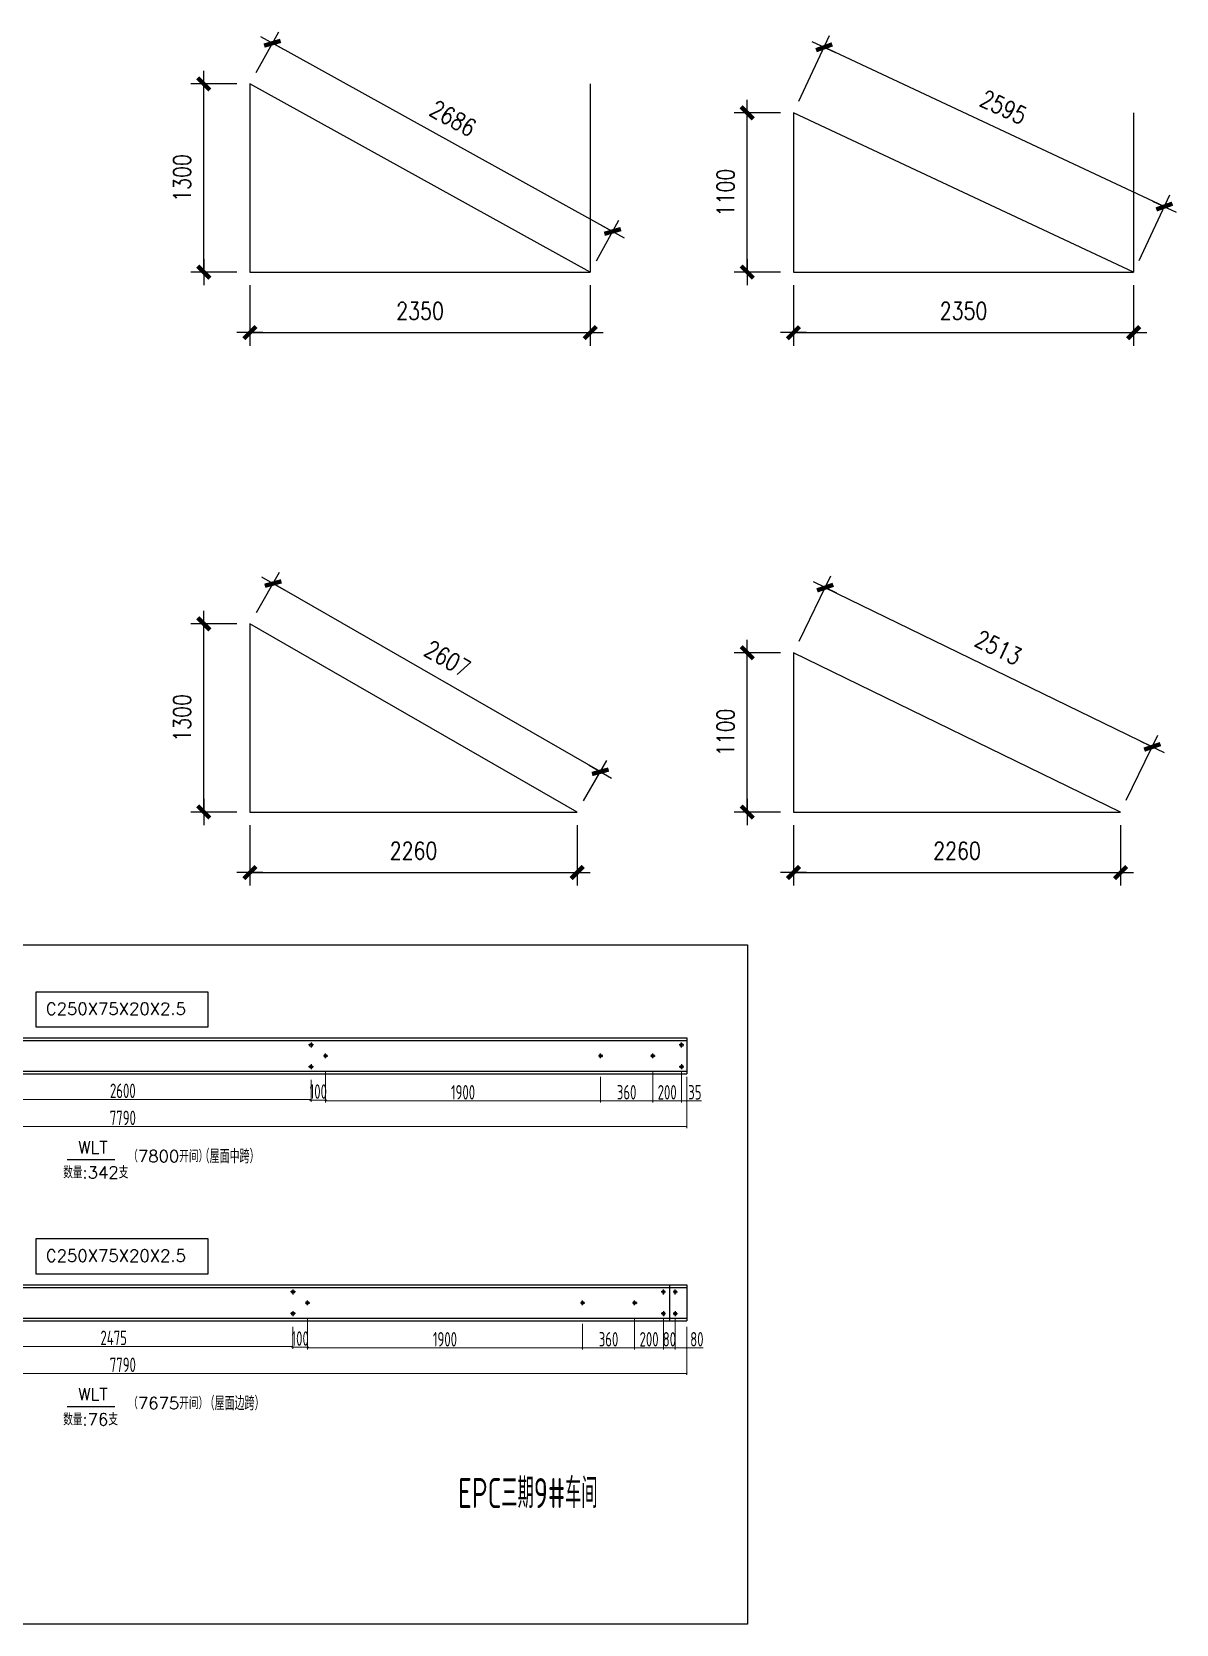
# Model space of a CAD drawing. Header units: millimetres. Extents: x 2451220 to 4527627, y -5186613 to -1639140.
# Drawn here: x 2534289 to 2542193, y -1740941 to -1729942 of the extents above; entities that cross this region are included whole.
import ezdxf

# ---------------------------------------------------------------- set-up
doc = ezdxf.new("R2010")
doc.units = ezdxf.units.MM
doc.header["$LTSCALE"] = 1000
doc.header["$PDMODE"] = 34
doc.linetypes.add('CENTER', pattern=[50.8, 31.75, -6.35, 6.35, -6.35])
doc.layers.add('轴线层', color=1, linetype='CENTER', lineweight=15)
doc.layers.add('钢架', color=7, linetype='Continuous', lineweight=25)
doc.styles.add('DIM_FONT', font='simplex.shx', dxfattribs={"width": 0.8, "bigfont": 'hztxt.shx'})
doc.styles.add('hz', font='gbenor.shx', dxfattribs={"width": 0.75, "height": 100, "bigfont": 'gbcbig.shx'})
doc.styles.get("Standard").update_dxf_attribs({"font": 'txt', "bigfont": 'gbcbig.shx'})
doc.dimstyles.get("Standard").update_dxf_attribs({"dimscale": 100, "dimtxt": 3.5, "dimasz": 1, "dimexe": 2.5, "dimexo": 3, "dimgap": 1.5, "dimtad": 1, "dimdec": 0, "dimzin": 0, "dimdsep": 46, "dimtxsty": 'Standard', "dimblk": 'ARCHTICK', "dimcen": 0.09, "dimadec": 0, "dimazin": 0, "dimtfac": 1, "dimtdec": 0, "dimtix": 1, "dimtmove": 2, "dimatfit": 3, "dimldrblk": 'ARCHTICK', "dimfxl": 1, "dimtolj": 1, "dimtzin": 0, "dimarcsym": 0})
doc.dimstyles.new('连接板标注3', dxfattribs={"dimscale": 100, "dimtxt": 0.8, "dimasz": 0.1, "dimexe": 0.1, "dimexo": 0.2, "dimgap": 0.1, "dimtad": 1, "dimtoh": 1, "dimdec": 0, "dimdsep": 46, "dimtxsty": 'hz', "dimblk": 'ARCHTICK', "dimcen": 3, "dimclrd": 7, "dimclre": 7, "dimclrt": 3, "dimadec": 0, "dimazin": 0, "dimtfac": 1, "dimtdec": 0, "dimtix": 1, "dimtmove": 0, "dimatfit": 3, "dimldrblk": 'ARCHTICK', "dimfxl": 0.1, "dimlwd": 13, "dimlwe": 13, "dimarcsym": 0})

# ---------------------------------------------------------------- blocks, each defined once
blk = doc.blocks.new('_ArchTick')
at = {"color": 0, "linetype": 'ByBlock', "const_width": 0.15}
blk.add_lwpolyline([(-0.5, -0.5), (0.5, 0.5)], dxfattribs=at)
blk = doc.blocks.new('*D241')
at = {"color": 7, "lineweight": 13}
for p, q in [((2531022, -1737160), (2531022, -1737514)), ((2538812, -1737160), (2538812, -1737514)), ((2531022, -1737504), (2538812, -1737504))]:
    blk.add_line(p, q, dxfattribs=at)
at = {"layer": 'Defpoints', "color": 0}
for p in [(2531022, -1737140), (2538812, -1737140), (2538812, -1737504)]:
    blk.add_point(p, dxfattribs=at)
at = {"color": 7, "lineweight": 13, "xscale": 10, "yscale": 10, "zscale": 10, "rotation": 180}
blk.add_blockref('_ArchTick', (2531022, -1737504), dxfattribs=at)
at = {"color": 7, "lineweight": 13, "xscale": 10, "yscale": 10, "zscale": 10}
blk.add_blockref('_ArchTick', (2538812, -1737504), dxfattribs=at)
at = {"color": 3, "insert": (2534917, -1737444), "char_height": 100, "attachment_point": 5, "style": 'hz'}
blk.add_mtext('7790', dxfattribs=at)
blk = doc.blocks.new('*D246')
at = {"color": 7, "lineweight": 13}
for p, q in [((2533617, -1737160), (2533617, -1737327)), ((2536217, -1737200), (2536217, -1737327)), ((2533617, -1737317), (2536217, -1737317))]:
    blk.add_line(p, q, dxfattribs=at)
at = {"layer": 'Defpoints', "color": 0}
for p in [(2533617, -1737140), (2536217, -1737180), (2536217, -1737317)]:
    blk.add_point(p, dxfattribs=at)
at = {"color": 7, "lineweight": 13, "xscale": 10, "yscale": 10, "zscale": 10, "rotation": 180}
blk.add_blockref('_ArchTick', (2533617, -1737317), dxfattribs=at)
at = {"color": 7, "lineweight": 13, "xscale": 10, "yscale": 10, "zscale": 10}
blk.add_blockref('_ArchTick', (2536217, -1737317), dxfattribs=at)
at = {"color": 3, "insert": (2534917, -1737257), "char_height": 100, "attachment_point": 5, "style": 'hz'}
blk.add_mtext('2600', dxfattribs=at)
blk = doc.blocks.new('*D247')
at = {"color": 7, "lineweight": 13}
for p, q in [((2536317, -1737127), (2536317, -1737332)), ((2536217, -1737180), (2536217, -1737332)), ((2536217, -1737322), (2536207, -1737322)), ((2536217, -1737322), (2536317, -1737322)), ((2536317, -1737322), (2536327, -1737322))]:
    blk.add_line(p, q, dxfattribs=at)
at = {"layer": 'Defpoints', "color": 0}
for p in [(2536217, -1737160), (2536317, -1737107), (2536317, -1737322)]:
    blk.add_point(p, dxfattribs=at)
at = {"color": 7, "lineweight": 13, "xscale": 10, "yscale": 10, "zscale": 10}
blk.add_blockref('_ArchTick', (2536217, -1737322), dxfattribs=at)
at = {"color": 7, "lineweight": 13, "xscale": 10, "yscale": 10, "zscale": 10, "rotation": 180}
blk.add_blockref('_ArchTick', (2536317, -1737322), dxfattribs=at)
at = {"color": 3, "insert": (2536267, -1737262), "char_height": 100, "attachment_point": 5, "style": 'hz'}
blk.add_mtext('100', dxfattribs=at)
blk = doc.blocks.new('*D250')
at = {"color": 7, "lineweight": 13}
for p, q in [((2538777, -1737137), (2538777, -1737337)), ((2538812, -1737160), (2538812, -1737337)), ((2538777, -1737327), (2538812, -1737327)), ((2538812, -1737327), (2538913, -1737327))]:
    blk.add_line(p, q, dxfattribs=at)
at = {"layer": 'Defpoints', "color": 0}
for p in [(2538777, -1737117), (2538812, -1737140), (2538812, -1737327)]:
    blk.add_point(p, dxfattribs=at)
at = {"color": 7, "lineweight": 13, "xscale": 10, "yscale": 10, "zscale": 10, "rotation": 180}
blk.add_blockref('_ArchTick', (2538777, -1737327), dxfattribs=at)
at = {"color": 7, "lineweight": 13, "xscale": 10, "yscale": 10, "zscale": 10}
blk.add_blockref('_ArchTick', (2538812, -1737327), dxfattribs=at)
at = {"color": 3, "insert": (2538868, -1737267), "char_height": 100, "attachment_point": 5, "style": 'hz'}
blk.add_mtext('35', dxfattribs=at)
blk = doc.blocks.new('*D251')
at = {"color": 7, "lineweight": 13}
for p, q in [((2536317, -1737200), (2536317, -1737337)), ((2538217, -1737180), (2538217, -1737337)), ((2538217, -1737327), (2536317, -1737327))]:
    blk.add_line(p, q, dxfattribs=at)
at = {"layer": 'Defpoints', "color": 0}
for p in [(2538217, -1737160), (2536317, -1737180), (2536317, -1737327)]:
    blk.add_point(p, dxfattribs=at)
at = {"color": 7, "lineweight": 13, "xscale": 10, "yscale": 10, "zscale": 10, "rotation": 180}
blk.add_blockref('_ArchTick', (2536317, -1737327), dxfattribs=at)
at = {"color": 7, "lineweight": 13, "xscale": 10, "yscale": 10, "zscale": 10}
blk.add_blockref('_ArchTick', (2538217, -1737327), dxfattribs=at)
at = {"color": 3, "insert": (2537267, -1737267), "char_height": 100, "attachment_point": 5, "style": 'hz'}
blk.add_mtext('1900', dxfattribs=at)
blk = doc.blocks.new('*D252')
at = {"color": 7, "lineweight": 13}
for p, q in [((2538217, -1737160), (2538217, -1737337)), ((2538577, -1737127), (2538577, -1737337)), ((2538577, -1737327), (2538217, -1737327))]:
    blk.add_line(p, q, dxfattribs=at)
at = {"layer": 'Defpoints', "color": 0}
for p in [(2538217, -1737140), (2538577, -1737107), (2538217, -1737327)]:
    blk.add_point(p, dxfattribs=at)
at = {"color": 7, "lineweight": 13, "xscale": 10, "yscale": 10, "zscale": 10, "rotation": 180}
blk.add_blockref('_ArchTick', (2538217, -1737327), dxfattribs=at)
at = {"color": 7, "lineweight": 13, "xscale": 10, "yscale": 10, "zscale": 10}
blk.add_blockref('_ArchTick', (2538577, -1737327), dxfattribs=at)
at = {"color": 3, "insert": (2538397, -1737267), "char_height": 100, "attachment_point": 5, "style": 'hz'}
blk.add_mtext('360', dxfattribs=at)
blk = doc.blocks.new('*D253')
at = {"color": 7, "lineweight": 13}
for p, q in [((2538777, -1737127), (2538777, -1737337)), ((2538577, -1737177), (2538577, -1737337)), ((2538577, -1737327), (2538777, -1737327))]:
    blk.add_line(p, q, dxfattribs=at)
at = {"layer": 'Defpoints', "color": 0}
for p in [(2538577, -1737157), (2538777, -1737107), (2538777, -1737327)]:
    blk.add_point(p, dxfattribs=at)
at = {"color": 7, "lineweight": 13, "xscale": 10, "yscale": 10, "zscale": 10, "rotation": 180}
blk.add_blockref('_ArchTick', (2538577, -1737327), dxfattribs=at)
at = {"color": 7, "lineweight": 13, "xscale": 10, "yscale": 10, "zscale": 10}
blk.add_blockref('_ArchTick', (2538777, -1737327), dxfattribs=at)
at = {"color": 3, "insert": (2538677, -1737267), "char_height": 100, "attachment_point": 5, "style": 'hz'}
blk.add_mtext('200', dxfattribs=at)
blk = doc.blocks.new('*D256')
at = {"color": 7, "lineweight": 13}
for p, q in [((2531022, -1738866), (2531022, -1739219)), ((2538812, -1738886), (2538812, -1739219)), ((2531022, -1739209), (2538812, -1739209))]:
    blk.add_line(p, q, dxfattribs=at)
at = {"layer": 'Defpoints', "color": 0}
for p in [(2531022, -1738846), (2538812, -1738866), (2538812, -1739209)]:
    blk.add_point(p, dxfattribs=at)
at = {"color": 7, "lineweight": 13, "xscale": 10, "yscale": 10, "zscale": 10, "rotation": 180}
blk.add_blockref('_ArchTick', (2531022, -1739209), dxfattribs=at)
at = {"color": 7, "lineweight": 13, "xscale": 10, "yscale": 10, "zscale": 10}
blk.add_blockref('_ArchTick', (2538812, -1739209), dxfattribs=at)
at = {"color": 3, "insert": (2534917, -1739149), "char_height": 100, "attachment_point": 5, "style": 'hz'}
blk.add_mtext('7790', dxfattribs=at)
blk = doc.blocks.new('*D261')
at = {"color": 7, "lineweight": 13}
for p, q in [((2533617, -1738866), (2533617, -1739033)), ((2536092, -1738906), (2536092, -1739033)), ((2533617, -1739023), (2536092, -1739023))]:
    blk.add_line(p, q, dxfattribs=at)
at = {"layer": 'Defpoints', "color": 0}
for p in [(2533617, -1738846), (2536092, -1738886), (2536092, -1739023)]:
    blk.add_point(p, dxfattribs=at)
at = {"color": 7, "lineweight": 13, "xscale": 10, "yscale": 10, "zscale": 10, "rotation": 180}
blk.add_blockref('_ArchTick', (2533617, -1739023), dxfattribs=at)
at = {"color": 7, "lineweight": 13, "xscale": 10, "yscale": 10, "zscale": 10}
blk.add_blockref('_ArchTick', (2536092, -1739023), dxfattribs=at)
at = {"color": 3, "insert": (2534854, -1738963), "char_height": 100, "attachment_point": 5, "style": 'hz'}
blk.add_mtext('2475', dxfattribs=at)
blk = doc.blocks.new('*D262')
at = {"color": 7, "lineweight": 13}
for p, q in [((2536092, -1738886), (2536092, -1739038)), ((2536192, -1738833), (2536192, -1739038)), ((2536092, -1739028), (2536082, -1739028)), ((2536092, -1739028), (2536192, -1739028)), ((2536192, -1739028), (2536202, -1739028))]:
    blk.add_line(p, q, dxfattribs=at)
at = {"layer": 'Defpoints', "color": 0}
for p in [(2536192, -1738813), (2536092, -1738866), (2536192, -1739028)]:
    blk.add_point(p, dxfattribs=at)
at = {"color": 7, "lineweight": 13, "xscale": 10, "yscale": 10, "zscale": 10}
blk.add_blockref('_ArchTick', (2536092, -1739028), dxfattribs=at)
at = {"color": 7, "lineweight": 13, "xscale": 10, "yscale": 10, "zscale": 10, "rotation": 180}
blk.add_blockref('_ArchTick', (2536192, -1739028), dxfattribs=at)
at = {"color": 3, "insert": (2536142, -1738968), "char_height": 100, "attachment_point": 5, "style": 'hz'}
blk.add_mtext('100', dxfattribs=at)
blk = doc.blocks.new('*D265')
at = {"color": 7, "lineweight": 13}
for p, q in [((2538652, -1738843), (2538652, -1739043)), ((2538732, -1738833), (2538732, -1739043)), ((2538652, -1739033), (2538732, -1739033))]:
    blk.add_line(p, q, dxfattribs=at)
at = {"layer": 'Defpoints', "color": 0}
for p in [(2538732, -1738813), (2538652, -1738823), (2538732, -1739033)]:
    blk.add_point(p, dxfattribs=at)
at = {"color": 7, "lineweight": 13, "xscale": 10, "yscale": 10, "zscale": 10, "rotation": 180}
blk.add_blockref('_ArchTick', (2538652, -1739033), dxfattribs=at)
at = {"color": 7, "lineweight": 13, "xscale": 10, "yscale": 10, "zscale": 10}
blk.add_blockref('_ArchTick', (2538732, -1739033), dxfattribs=at)
at = {"color": 3, "insert": (2538692, -1738973), "char_height": 100, "attachment_point": 5, "style": 'hz'}
blk.add_mtext('80', dxfattribs=at)
blk = doc.blocks.new('*D266')
at = {"color": 7, "lineweight": 13}
for p, q in [((2536192, -1738906), (2536192, -1739043)), ((2538092, -1738886), (2538092, -1739043)), ((2538092, -1739033), (2536192, -1739033))]:
    blk.add_line(p, q, dxfattribs=at)
at = {"layer": 'Defpoints', "color": 0}
for p in [(2536192, -1738886), (2538092, -1738866), (2536192, -1739033)]:
    blk.add_point(p, dxfattribs=at)
at = {"color": 7, "lineweight": 13, "xscale": 10, "yscale": 10, "zscale": 10, "rotation": 180}
blk.add_blockref('_ArchTick', (2536192, -1739033), dxfattribs=at)
at = {"color": 7, "lineweight": 13, "xscale": 10, "yscale": 10, "zscale": 10}
blk.add_blockref('_ArchTick', (2538092, -1739033), dxfattribs=at)
at = {"color": 3, "insert": (2537142, -1738973), "char_height": 100, "attachment_point": 5, "style": 'hz'}
blk.add_mtext('1900', dxfattribs=at)
blk = doc.blocks.new('*D267')
at = {"color": 7, "lineweight": 13}
for p, q in [((2538092, -1738866), (2538092, -1739043)), ((2538452, -1738833), (2538452, -1739043)), ((2538452, -1739033), (2538092, -1739033))]:
    blk.add_line(p, q, dxfattribs=at)
at = {"layer": 'Defpoints', "color": 0}
for p in [(2538452, -1738813), (2538092, -1738846), (2538092, -1739033)]:
    blk.add_point(p, dxfattribs=at)
at = {"color": 7, "lineweight": 13, "xscale": 10, "yscale": 10, "zscale": 10, "rotation": 180}
blk.add_blockref('_ArchTick', (2538092, -1739033), dxfattribs=at)
at = {"color": 7, "lineweight": 13, "xscale": 10, "yscale": 10, "zscale": 10}
blk.add_blockref('_ArchTick', (2538452, -1739033), dxfattribs=at)
at = {"color": 3, "insert": (2538272, -1738973), "char_height": 100, "attachment_point": 5, "style": 'hz'}
blk.add_mtext('360', dxfattribs=at)
blk = doc.blocks.new('*D268')
at = {"color": 7, "lineweight": 13}
for p, q in [((2538452, -1738883), (2538452, -1739043)), ((2538652, -1738833), (2538652, -1739043)), ((2538452, -1739033), (2538652, -1739033))]:
    blk.add_line(p, q, dxfattribs=at)
at = {"layer": 'Defpoints', "color": 0}
for p in [(2538652, -1738813), (2538452, -1738863), (2538652, -1739033)]:
    blk.add_point(p, dxfattribs=at)
at = {"color": 7, "lineweight": 13, "xscale": 10, "yscale": 10, "zscale": 10, "rotation": 180}
blk.add_blockref('_ArchTick', (2538452, -1739033), dxfattribs=at)
at = {"color": 7, "lineweight": 13, "xscale": 10, "yscale": 10, "zscale": 10}
blk.add_blockref('_ArchTick', (2538652, -1739033), dxfattribs=at)
at = {"color": 3, "insert": (2538552, -1738973), "char_height": 100, "attachment_point": 5, "style": 'hz'}
blk.add_mtext('200', dxfattribs=at)
blk = doc.blocks.new('*D269')
at = {"color": 7, "lineweight": 13}
for p, q in [((2538732, -1738843), (2538732, -1739043)), ((2538812, -1738886), (2538812, -1739043)), ((2538732, -1739033), (2538812, -1739033)), ((2538812, -1739033), (2538926, -1739033))]:
    blk.add_line(p, q, dxfattribs=at)
at = {"layer": 'Defpoints', "color": 0}
for p in [(2538732, -1738823), (2538812, -1738866), (2538812, -1739033)]:
    blk.add_point(p, dxfattribs=at)
at = {"color": 7, "lineweight": 13, "xscale": 10, "yscale": 10, "zscale": 10, "rotation": 180}
blk.add_blockref('_ArchTick', (2538732, -1739033), dxfattribs=at)
at = {"color": 7, "lineweight": 13, "xscale": 10, "yscale": 10, "zscale": 10}
blk.add_blockref('_ArchTick', (2538812, -1739033), dxfattribs=at)
at = {"color": 3, "insert": (2538882, -1738973), "char_height": 100, "attachment_point": 5, "style": 'hz'}
blk.add_mtext('80', dxfattribs=at)
blk = doc.blocks.new('_DIMX')
blk.add_line((-150, 0), (150, 0))
at = {"const_width": 50}
blk.add_lwpolyline([(-70, -70), (70, 70)], dxfattribs=at)
blk = doc.blocks.new('*D1491')
at = {"color": 3, "lineweight": -2}
for p, q in [((2535705, -1734031), (2535386, -1734031)), ((2535476, -1735330), (2535476, -1734032)), ((2535705, -1735331), (2535386, -1735331))]:
    blk.add_line(p, q, dxfattribs=at)
at = {"layer": 'Defpoints', "color": 0}
for p in [(2535476, -1734031), (2535795, -1734031), (2535795, -1735331)]:
    blk.add_point(p, dxfattribs=at)
at = {"color": 3, "lineweight": -2, "xscale": 0.6, "yscale": 0.6, "zscale": 0.6}
for p, rotation in [((2535476, -1734031), 90), ((2535476, -1735331), 270)]:
    blk.add_blockref('_DIMX', p, dxfattribs=dict(at, rotation=rotation))
at = {"color": 7, "insert": (2535326, -1734681), "char_height": 120, "attachment_point": 5, "rotation": 90, "style": 'DIM_FONT'}
blk.add_mtext('\\A1;1300', dxfattribs=at)
blk = doc.blocks.new('*D1492')
at = {"color": 3, "lineweight": -2}
for p, q in [((2535795, -1735421), (2535795, -1735839)), ((2538055, -1735421), (2538055, -1735839)), ((2535795, -1735749), (2538054, -1735749))]:
    blk.add_line(p, q, dxfattribs=at)
at = {"layer": 'Defpoints', "color": 0}
for p in [(2535795, -1735331), (2538055, -1735331), (2538055, -1735749)]:
    blk.add_point(p, dxfattribs=at)
at = {"color": 3, "lineweight": -2, "xscale": 0.6, "yscale": 0.6, "zscale": 0.6, "rotation": 180}
blk.add_blockref('_DIMX', (2535795, -1735749), dxfattribs=at)
at = {"color": 3, "lineweight": -2, "xscale": 0.6, "yscale": 0.6, "zscale": 0.6}
blk.add_blockref('_DIMX', (2538055, -1735749), dxfattribs=at)
at = {"color": 7, "insert": (2536925, -1735599), "char_height": 120, "attachment_point": 5, "style": 'DIM_FONT'}
blk.add_mtext('\\A1;2260', dxfattribs=at)
blk = doc.blocks.new('*D1493')
at = {"color": 3, "lineweight": -2}
for p, q in [((2535840, -1733953), (2536000, -1733675)), ((2538214, -1735052), (2535955, -1733753)), ((2538100, -1735253), (2538260, -1734975))]:
    blk.add_line(p, q, dxfattribs=at)
at = {"layer": 'Defpoints', "color": 0}
for p in [(2535955, -1733753), (2535795, -1734031), (2538055, -1735331)]:
    blk.add_point(p, dxfattribs=at)
at = {"color": 3, "lineweight": -2, "xscale": 0.6, "yscale": 0.6, "zscale": 0.6}
for p, rotation in [((2535955, -1733753), 150.0915726785949), ((2538215, -1735053), 330.0915726785949)]:
    blk.add_blockref('_DIMX', p, dxfattribs=dict(at, rotation=rotation))
at = {"color": 7, "insert": (2537160, -1734273), "char_height": 120, "attachment_point": 5, "rotation": 330.0916, "style": 'DIM_FONT'}
blk.add_mtext('\\A1;2607', dxfattribs=at)
blk = doc.blocks.new('*D1494')
at = {"color": 3, "lineweight": -2}
for p, q in [((2539459, -1734231), (2539140, -1734231)), ((2539230, -1735330), (2539230, -1734232)), ((2539459, -1735331), (2539140, -1735331))]:
    blk.add_line(p, q, dxfattribs=at)
at = {"layer": 'Defpoints', "color": 0}
for p in [(2539230, -1734231), (2539549, -1734231), (2539549, -1735331)]:
    blk.add_point(p, dxfattribs=at)
at = {"color": 3, "lineweight": -2, "xscale": 0.6, "yscale": 0.6, "zscale": 0.6}
for p, rotation in [((2539230, -1734231), 90), ((2539230, -1735331), 270)]:
    blk.add_blockref('_DIMX', p, dxfattribs=dict(at, rotation=rotation))
at = {"color": 7, "insert": (2539080, -1734781), "char_height": 120, "attachment_point": 5, "rotation": 90, "style": 'DIM_FONT'}
blk.add_mtext('\\A1;1100', dxfattribs=at)
blk = doc.blocks.new('*D1495')
at = {"color": 3, "lineweight": -2}
for p, q in [((2539549, -1735421), (2539549, -1735839)), ((2541809, -1735421), (2541809, -1735839)), ((2539550, -1735749), (2541808, -1735749))]:
    blk.add_line(p, q, dxfattribs=at)
at = {"layer": 'Defpoints', "color": 0}
for p in [(2539549, -1735331), (2541809, -1735331), (2541809, -1735749)]:
    blk.add_point(p, dxfattribs=at)
at = {"color": 3, "lineweight": -2, "xscale": 0.6, "yscale": 0.6, "zscale": 0.6, "rotation": 180}
blk.add_blockref('_DIMX', (2539549, -1735749), dxfattribs=at)
at = {"color": 3, "lineweight": -2, "xscale": 0.6, "yscale": 0.6, "zscale": 0.6}
blk.add_blockref('_DIMX', (2541809, -1735749), dxfattribs=at)
at = {"color": 7, "insert": (2540679, -1735599), "char_height": 120, "attachment_point": 5, "style": 'DIM_FONT'}
blk.add_mtext('\\A1;2260', dxfattribs=at)
blk = doc.blocks.new('*D1496')
at = {"color": 3, "lineweight": -2}
for p, q in [((2539588, -1734150), (2539807, -1733700)), ((2542027, -1734881), (2539768, -1733782)), ((2541848, -1735250), (2542067, -1734800))]:
    blk.add_line(p, q, dxfattribs=at)
at = {"layer": 'Defpoints', "color": 0}
for p in [(2539768, -1733781), (2539549, -1734231), (2541809, -1735331)]:
    blk.add_point(p, dxfattribs=at)
at = {"color": 3, "lineweight": -2, "xscale": 0.6, "yscale": 0.6, "zscale": 0.6}
for p, rotation in [((2539768, -1733781), 154.0466242976358), ((2542028, -1734881), 334.0466242976358)]:
    blk.add_blockref('_DIMX', p, dxfattribs=dict(at, rotation=rotation))
at = {"color": 7, "insert": (2540964, -1734196), "char_height": 120, "attachment_point": 5, "rotation": 334.0466, "style": 'DIM_FONT'}
blk.add_mtext('\\A1;2513', dxfattribs=at)
blk = doc.blocks.new('*D1497')
at = {"color": 3, "lineweight": -2}
for p, q in [((2535705, -1730302), (2535386, -1730302)), ((2535476, -1731602), (2535476, -1730303)), ((2535705, -1731602), (2535386, -1731602))]:
    blk.add_line(p, q, dxfattribs=at)
at = {"layer": 'Defpoints', "color": 0}
for p in [(2535476, -1730302), (2535795, -1730302), (2535795, -1731602)]:
    blk.add_point(p, dxfattribs=at)
at = {"color": 3, "lineweight": -2, "xscale": 0.6, "yscale": 0.6, "zscale": 0.6}
for p, rotation in [((2535476, -1730302), 90), ((2535476, -1731602), 270)]:
    blk.add_blockref('_DIMX', p, dxfattribs=dict(at, rotation=rotation))
at = {"color": 7, "insert": (2535326, -1730952), "char_height": 120, "attachment_point": 5, "rotation": 90, "style": 'DIM_FONT'}
blk.add_mtext('\\A1;1300', dxfattribs=at)
blk = doc.blocks.new('*D1498')
at = {"color": 3, "lineweight": -2}
for p, q in [((2535795, -1731692), (2535795, -1732110)), ((2538145, -1731692), (2538145, -1732110)), ((2535795, -1732020), (2538144, -1732020))]:
    blk.add_line(p, q, dxfattribs=at)
at = {"layer": 'Defpoints', "color": 0}
for p in [(2535795, -1731602), (2538145, -1731602), (2538145, -1732020)]:
    blk.add_point(p, dxfattribs=at)
at = {"color": 3, "lineweight": -2, "xscale": 0.6, "yscale": 0.6, "zscale": 0.6, "rotation": 180}
blk.add_blockref('_DIMX', (2535795, -1732020), dxfattribs=at)
at = {"color": 3, "lineweight": -2, "xscale": 0.6, "yscale": 0.6, "zscale": 0.6}
blk.add_blockref('_DIMX', (2538145, -1732020), dxfattribs=at)
at = {"color": 7, "insert": (2536970, -1731870), "char_height": 120, "attachment_point": 5, "style": 'DIM_FONT'}
blk.add_mtext('\\A1;2350', dxfattribs=at)
blk = doc.blocks.new('*D1499')
at = {"color": 3, "lineweight": -2}
for p, q in [((2535838, -1730223), (2535994, -1729942)), ((2538300, -1731321), (2535951, -1730021)), ((2538188, -1731523), (2538344, -1731242))]:
    blk.add_line(p, q, dxfattribs=at)
at = {"layer": 'Defpoints', "color": 0}
for p in [(2535950, -1730021), (2535795, -1730302), (2538145, -1731602)]:
    blk.add_point(p, dxfattribs=at)
at = {"color": 3, "lineweight": -2, "xscale": 0.6, "yscale": 0.6, "zscale": 0.6}
for p, rotation in [((2535950, -1730021), 151.0490047925332), ((2538300, -1731321), 331.0490047925332)]:
    blk.add_blockref('_DIMX', p, dxfattribs=dict(at, rotation=rotation))
at = {"color": 7, "insert": (2537198, -1730540), "char_height": 120, "attachment_point": 5, "rotation": 331.049, "style": 'DIM_FONT'}
blk.add_mtext('\\A1;2686', dxfattribs=at)
blk = doc.blocks.new('*D1500')
at = {"color": 3, "lineweight": -2}
for p, q in [((2539459, -1730502), (2539140, -1730502)), ((2539230, -1731602), (2539230, -1730503)), ((2539459, -1731602), (2539140, -1731602))]:
    blk.add_line(p, q, dxfattribs=at)
at = {"layer": 'Defpoints', "color": 0}
for p in [(2539230, -1730502), (2539549, -1730502), (2539549, -1731602)]:
    blk.add_point(p, dxfattribs=at)
at = {"color": 3, "lineweight": -2, "xscale": 0.6, "yscale": 0.6, "zscale": 0.6}
for p, rotation in [((2539230, -1730502), 90), ((2539230, -1731602), 270)]:
    blk.add_blockref('_DIMX', p, dxfattribs=dict(at, rotation=rotation))
at = {"color": 7, "insert": (2539080, -1731052), "char_height": 120, "attachment_point": 5, "rotation": 90, "style": 'DIM_FONT'}
blk.add_mtext('\\A1;1100', dxfattribs=at)
blk = doc.blocks.new('*D1501')
at = {"color": 3, "lineweight": -2}
for p, q in [((2539549, -1731692), (2539549, -1732110)), ((2541899, -1731692), (2541899, -1732110)), ((2539550, -1732020), (2541898, -1732020))]:
    blk.add_line(p, q, dxfattribs=at)
at = {"layer": 'Defpoints', "color": 0}
for p in [(2539549, -1731602), (2541899, -1731602), (2541899, -1732020)]:
    blk.add_point(p, dxfattribs=at)
at = {"color": 3, "lineweight": -2, "xscale": 0.6, "yscale": 0.6, "zscale": 0.6, "rotation": 180}
blk.add_blockref('_DIMX', (2539549, -1732020), dxfattribs=at)
at = {"color": 3, "lineweight": -2, "xscale": 0.6, "yscale": 0.6, "zscale": 0.6}
blk.add_blockref('_DIMX', (2541899, -1732020), dxfattribs=at)
at = {"color": 7, "insert": (2540724, -1731870), "char_height": 120, "attachment_point": 5, "style": 'DIM_FONT'}
blk.add_mtext('\\A1;2350', dxfattribs=at)
blk = doc.blocks.new('*D1502')
at = {"color": 3, "lineweight": -2}
for p, q in [((2539587, -1730421), (2539799, -1729968)), ((2542110, -1731149), (2539762, -1730049)), ((2541937, -1731521), (2542149, -1731068))]:
    blk.add_line(p, q, dxfattribs=at)
at = {"layer": 'Defpoints', "color": 0}
for p in [(2539761, -1730049), (2539549, -1730502), (2541899, -1731602)]:
    blk.add_point(p, dxfattribs=at)
at = {"color": 3, "lineweight": -2, "xscale": 0.6, "yscale": 0.6, "zscale": 0.6}
for p, rotation in [((2539761, -1730049), 154.9164059938091), ((2542111, -1731149), 334.9164059938091)]:
    blk.add_blockref('_DIMX', p, dxfattribs=dict(at, rotation=rotation))
at = {"color": 7, "insert": (2541000, -1730463), "char_height": 120, "attachment_point": 5, "rotation": 334.9164, "style": 'DIM_FONT'}
blk.add_mtext('\\A1;2595', dxfattribs=at)

msp = doc.modelspace()

# ---------------------------------------------------------------- linework, layer by layer
for p, q in [((2535794.7, -1730302.1), (2535794.7, -1731602.1)), ((2538144.7, -1731602.1), (2535794.7, -1730302.1)), ((2538144.7, -1730302.1), (2538144.7, -1731602.1)), ((2539549, -1730502.1), (2539549, -1731602.1)), ((2541899, -1731602.1), (2539549, -1730502.1)), ((2541899, -1730502.1), (2541899, -1731602.1)), ((2535794.7, -1731602.1), (2538144.7, -1731602.1)), ((2539549, -1731602.1), (2541899, -1731602.1)), ((2535794.7, -1734031.1), (2535794.7, -1735331.1)), ((2538054.7, -1735331.1), (2535794.7, -1734031.1)), ((2539549, -1734231.1), (2539549, -1735331.1)), ((2541809, -1735331.1), (2539549, -1734231.1)), ((2535794.7, -1735331.1), (2538054.7, -1735331.1)), ((2539549, -1735331.1), (2541809, -1735331.1)), ((2531021.9, -1736890.3), (2534516.9, -1736890.3)), ((2531021.9, -1736910.3), (2534516.9, -1736910.3)), ((2534516.9, -1736890.3), (2538811.9, -1736890.3)), ((2534516.9, -1736910.3), (2538811.9, -1736910.3)), ((2536233.6, -1736940.3), (2536200.2, -1736940.3)), ((2536216.9, -1736923.6), (2536216.9, -1736957)), ((2536216.9, -1736923.6), (2536216.9, -1736957)), ((2536216.9, -1736923.6), (2536216.9, -1736957)), ((2536216.9, -1736923.6), (2536216.9, -1736957)), ((2538788.6, -1736940.3), (2538760.2, -1736940.3)), ((2538776.9, -1736957), (2538776.9, -1736923.6)), ((2538811.9, -1736890.3), (2538811.9, -1737140.3)), ((2536305.2, -1737015.3), (2536333.6, -1737015.3)), ((2536316.9, -1737032), (2536316.9, -1736998.6)), ((2538205.2, -1737015.3), (2538233.6, -1737015.3)), ((2538216.9, -1737032), (2538216.9, -1736998.6)), ((2538565.2, -1737015.3), (2538593.6, -1737015.3)), ((2538576.9, -1737032), (2538576.9, -1736998.6)), ((2531021.9, -1737140.3), (2534516.9, -1737140.3)), ((2532668.7, -1737120.3), (2534516.9, -1737120.3)), ((2532668.7, -1737140.3), (2534516.9, -1737140.3)), ((2532668.7, -1737140.3), (2534516.9, -1737140.3)), ((2534516.9, -1737120.3), (2538811.9, -1737120.3)), ((2534516.9, -1737140.3), (2538811.9, -1737140.3)), ((2534516.9, -1737140.3), (2538811.9, -1737140.3)), ((2534516.9, -1737140.3), (2538811.9, -1737140.3)), ((2536233.6, -1737090.3), (2536200.2, -1737090.3)), ((2536216.9, -1737073.6), (2536216.9, -1737107)), ((2536216.9, -1737073.6), (2536216.9, -1737107)), ((2536216.9, -1737073.6), (2536216.9, -1737107)), ((2536216.9, -1737073.6), (2536216.9, -1737107)), ((2538788.6, -1737090.3), (2538760.2, -1737090.3)), ((2538776.9, -1737073.6), (2538776.9, -1737107)), ((2534532.6, -1737731), (2534861, -1737731)), ((2531021.9, -1738596), (2534516.9, -1738596)), ((2531021.9, -1738616), (2534516.9, -1738616)), ((2534516.9, -1738596), (2538811.9, -1738596)), ((2534516.9, -1738616), (2538811.9, -1738616)), ((2536108.6, -1738646), (2536075.2, -1738646)), ((2536091.9, -1738629.3), (2536091.9, -1738662.6)), ((2536091.9, -1738629.3), (2536091.9, -1738662.6)), ((2536091.9, -1738629.3), (2536091.9, -1738662.6)), ((2536091.9, -1738629.3), (2536091.9, -1738662.6)), ((2538663.6, -1738646), (2538635.2, -1738646)), ((2538651.9, -1738662.6), (2538651.9, -1738629.3)), ((2538691.9, -1738596), (2538691.9, -1738846)), ((2538720.2, -1738646), (2538748.6, -1738646)), ((2538731.9, -1738662.6), (2538731.9, -1738629.3)), ((2538811.9, -1738596), (2538811.9, -1738846)), ((2536108.6, -1738796), (2536075.2, -1738796)), ((2536091.9, -1738779.3), (2536091.9, -1738812.6)), ((2536091.9, -1738779.3), (2536091.9, -1738812.6)), ((2536091.9, -1738779.3), (2536091.9, -1738812.6)), ((2536091.9, -1738779.3), (2536091.9, -1738812.6)), ((2536180.2, -1738721), (2536208.6, -1738721)), ((2536191.9, -1738737.6), (2536191.9, -1738704.3)), ((2538080.2, -1738721), (2538108.6, -1738721)), ((2538091.9, -1738737.6), (2538091.9, -1738704.3)), ((2538440.2, -1738721), (2538468.6, -1738721)), ((2538451.9, -1738737.6), (2538451.9, -1738704.3)), ((2538663.6, -1738796), (2538635.2, -1738796)), ((2538651.9, -1738779.3), (2538651.9, -1738812.6)), ((2538720.2, -1738796), (2538748.6, -1738796)), ((2538731.9, -1738779.3), (2538731.9, -1738812.6)), ((2531021.9, -1738846), (2534516.9, -1738846)), ((2532668.7, -1738826), (2534516.9, -1738826)), ((2532668.7, -1738846), (2534516.9, -1738846)), ((2532668.7, -1738846), (2534516.9, -1738846)), ((2534516.9, -1738826), (2538811.9, -1738826)), ((2534516.9, -1738846), (2538811.9, -1738846)), ((2534516.9, -1738846), (2538811.9, -1738846)), ((2534516.9, -1738846), (2538811.9, -1738846)), ((2534532.6, -1739436.7), (2534861, -1739436.7))]:
    msp.add_line(p, q)
for points in [[(2530292.1, -1736248), (2539231.8, -1736248), (2539231.8, -1740940.6), (2530292.1, -1740940.6)], [(2534318.3, -1736572), (2535503.2, -1736572), (2535503.2, -1736817.5), (2534318.3, -1736817.5)], [(2534318.3, -1738277.7), (2535503.2, -1738277.7), (2535503.2, -1738523.2), (2534318.3, -1738523.2)]]:
    msp.add_lwpolyline(points, close=True)
for centre in [(2536216.9, -1736940.3), (2538776.9, -1736940.3), (2536316.9, -1737015.3), (2538216.9, -1737015.3), (2538576.9, -1737015.3), (2536216.9, -1737090.3), (2538776.9, -1737090.3), (2536091.9, -1738646), (2538651.9, -1738646), (2538731.9, -1738646), (2536091.9, -1738796), (2536191.9, -1738721), (2538091.9, -1738721), (2538451.9, -1738721), (2538651.9, -1738796), (2538731.9, -1738796)]:
    msp.add_circle(centre, 10)

# ---------------------------------------------------------------- texts
at = {"layer": '轴线层', "color": 4, "linetype": 'ByBlock', "attachment_point": 1}
for s, insert, char_height in [('C250X75X20X2.5', (2534385.3, -1736648.1), 83.333), ('WLT', (2534608.5, -1737605.5), 83.33), ('（7800开间）', (2534954.4, -1737666.6), 83.33), ('数量:342支', (2534505.3, -1737778.9), 83.33), ('C250X75X20X2.5', (2534385.3, -1738353.8), 83.333), ('WLT', (2534608.5, -1739311.2), 83.33), ('（7675开间）', (2534954.4, -1739372.3), 83.33), ('数量:76支', (2534505.3, -1739484.6), 83.33)]:
    msp.add_mtext_dynamic_manual_height_columns(s, width=1506.743, gutter_width=12.5, heights=[336], dxfattribs=dict(at, insert=insert, char_height=char_height))
at = {"layer": '轴线层', "color": 4, "linetype": 'ByBlock', "char_height": 95.83, "attachment_point": 1}
for s, insert in [('（屋面中跨）', (2535447.4, -1737661.2)), ('（屋面边跨）', (2535482, -1739366.9))]:
    msp.add_mtext_dynamic_manual_height_columns(s, width=1506.743, gutter_width=12.5, heights=[336], dxfattribs=dict(at, insert=insert)).dxf.set("width", 1732.754)
at = {"layer": '钢架', "lineweight": 13, "insert": (2537232.4, -1739931.6), "char_height": 207.28, "width": 1504.626, "attachment_point": 1, "style": 'hz'}
msp.add_mtext('EPC三期9#车间', dxfattribs=at)

# ---------------------------------------------------------------- dimensions: what is measured, and where the dimension line sits
for p1, p2, distance, picture, middle in [((2538144.7, -1731602.1), (2535794.7, -1730302.1), -321.1, '*D1499', (2537197.8, -1730539.9)), ((2541899, -1731602.1), (2539549, -1730502.1), -500.1, '*D1502', (2540999.6, -1730463.3)), ((2538054.7, -1735331.1), (2535794.7, -1734031.1), -321.1, '*D1493', (2537159.7, -1734272.7)), ((2541809, -1735331.1), (2539549, -1734231.1), -500.2, '*D1496', (2540963.5, -1734196.4))]:
    dim = msp.add_aligned_dim(p1=p1, p2=p2, distance=distance, dimstyle='Standard', override={"dimscale": 1.2, "dimtxt": 100, "dimasz": 0.5, "dimexe": 75, "dimexo": 75, "dimgap": 75, "dimtxsty": 'DIM_FONT', "dimblk1": '_DIMX', "dimblk2": '_DIMX', "dimsah": 1, "dimclrd": 3, "dimclre": 3, "dimclrt": 7, "dimldrblk": '_DIMX'})
    dim.commit()
    dim.dimension.update_dxf_attribs({"geometry": picture, "text_midpoint": middle})
for base, p1, p2, picture, middle in [((2535476.1, -1730302.1), (2535794.7, -1731602.1), (2535794.7, -1730302.1), '*D1497', (2535326.1, -1730952.1)), ((2539230.4, -1730502.1), (2539549, -1731602.1), (2539549, -1730502.1), '*D1500', (2539080.4, -1731052.1)), ((2535476.1, -1734031.1), (2535794.7, -1735331.1), (2535794.7, -1734031.1), '*D1491', (2535326.1, -1734681.1)), ((2539230.4, -1734231.1), (2539549, -1735331.1), (2539549, -1734231.1), '*D1494', (2539080.4, -1734781.1))]:
    dim = msp.add_linear_dim(base=base, p1=p1, p2=p2, angle=90, dimstyle='Standard', override={"dimscale": 1.2, "dimtxt": 100, "dimasz": 0.5, "dimexe": 75, "dimexo": 75, "dimgap": 75, "dimtxsty": 'DIM_FONT', "dimblk1": '_DIMX', "dimblk2": '_DIMX', "dimsah": 1, "dimclrd": 3, "dimclre": 3, "dimclrt": 7, "dimldrblk": '_DIMX'})
    dim.commit()
    dim.dimension.update_dxf_attribs({"geometry": picture, "text_midpoint": middle})
for base, p1, p2, picture, middle in [((2538144.7, -1732019.6), (2535794.7, -1731602.1), (2538144.7, -1731602.1), '*D1498', (2536969.7, -1731869.6)), ((2541899, -1732019.6), (2539549, -1731602.1), (2541899, -1731602.1), '*D1501', (2540724, -1731869.6)), ((2538054.7, -1735748.6), (2535794.7, -1735331.1), (2538054.7, -1735331.1), '*D1492', (2536924.7, -1735598.6)), ((2541809, -1735748.6), (2539549, -1735331.1), (2541809, -1735331.1), '*D1495', (2540679, -1735598.6))]:
    dim = msp.add_linear_dim(base=base, p1=p1, p2=p2, dimstyle='Standard', override={"dimscale": 1.2, "dimtxt": 100, "dimasz": 0.5, "dimexe": 75, "dimexo": 75, "dimgap": 75, "dimtxsty": 'DIM_FONT', "dimblk1": '_DIMX', "dimblk2": '_DIMX', "dimsah": 1, "dimclrd": 3, "dimclre": 3, "dimclrt": 7, "dimldrblk": '_DIMX'})
    dim.commit()
    dim.dimension.update_dxf_attribs({"geometry": picture, "text_midpoint": middle})
for base, p1, p2, picture, middle in [((2538811.9, -1737503.7), (2531021.9, -1737140.3), (2538811.9, -1737140.3), '*D241', (2534916.9, -1737443.7)), ((2536216.9, -1737317.5), (2533616.9, -1737140.3), (2536216.9, -1737180.3), '*D246', (2534916.9, -1737257.5)), ((2536316.9, -1737322.5), (2536216.9, -1737160.3), (2536316.9, -1737107), '*D247', (2536266.9, -1737262.5)), ((2538776.9, -1737327.5), (2538576.9, -1737157), (2538776.9, -1737107), '*D253', (2538676.9, -1737267.5)), ((2536191.9, -1739028.2), (2536091.9, -1738866), (2536191.9, -1738812.6), '*D262', (2536141.9, -1738968.2)), ((2538651.9, -1739033.2), (2538451.9, -1738862.6), (2538651.9, -1738812.6), '*D268', (2538551.9, -1738973.2)), ((2538811.9, -1739209.4), (2531021.9, -1738846), (2538811.9, -1738866), '*D256', (2534916.9, -1739149.4)), ((2536091.9, -1739023.2), (2533616.9, -1738846), (2536091.9, -1738886), '*D261', (2534854.4, -1738963.2))]:
    dim = msp.add_linear_dim(base=base, p1=p1, p2=p2, dimstyle='连接板标注3')
    dim.commit()
    dim.dimension.update_dxf_attribs({"geometry": picture, "text_midpoint": middle})
for base, p1, p2, picture, middle in [((2536316.9, -1737327.5), (2538216.9, -1737160.3), (2536316.9, -1737180.3), '*D251', (2537266.9, -1737267.5)), ((2538216.9, -1737327.5), (2538576.9, -1737107), (2538216.9, -1737140.3), '*D252', (2538396.9, -1737267.5)), ((2538091.9, -1739033.2), (2538451.9, -1738812.6), (2538091.9, -1738846), '*D267', (2538271.9, -1738973.2)), ((2536191.9, -1739033.2), (2538091.9, -1738866), (2536191.9, -1738886), '*D266', (2537141.9, -1738973.2))]:
    dim = msp.add_linear_dim(base=base, p1=p1, p2=p2, angle=180, dimstyle='连接板标注3')
    dim.commit()
    dim.dimension.update_dxf_attribs({"geometry": picture, "text_midpoint": middle})
for base, p1, p2, picture, middle in [((2538811.9, -1737327.5), (2538776.9, -1737117), (2538811.9, -1737140.3), '*D250', (2538867.6, -1737327.5)), ((2538731.9, -1739033.2), (2538651.9, -1738822.6), (2538731.9, -1738812.6), '*D265', (2538691.9, -1739033.2)), ((2538811.9, -1739033.2), (2538731.9, -1738822.6), (2538811.9, -1738866), '*D269', (2538881.9, -1739033.2))]:
    dim = msp.add_linear_dim(base=base, p1=p1, p2=p2, angle=180, dimstyle='连接板标注3')
    dim.commit()
    dim.dimension.update_dxf_attribs({"geometry": picture, "text_midpoint": middle, "dimtype": 160})

doc.saveas('drawing.dxf')
